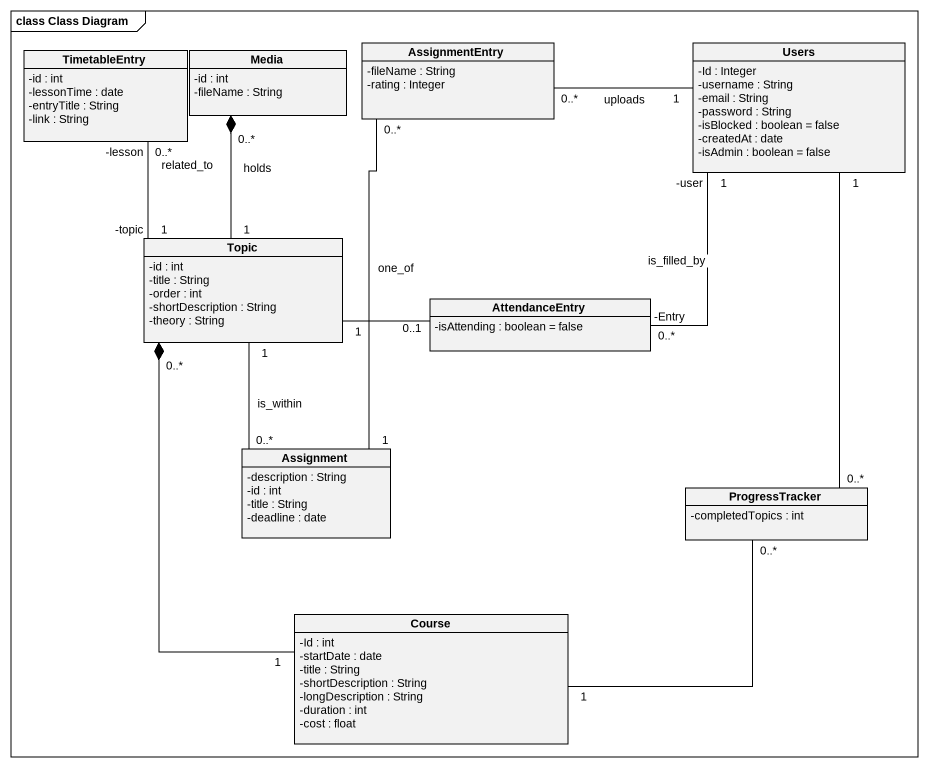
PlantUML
@startuml
mainframe class Class Diagram
hide circle
hide empty members
skinparam classAttributeIconSize 0
class TimetableEntry {
  -id : int
  -lessonTime : date
  -entryTitle : String
  -link : String
}
class Media {
  -id : int
  -fileName : String
}
class AssignmentEntry {
  -fileName : String
  -rating : Integer
}
class Users {
  -Id : Integer
  -username : String
  -email : String
  -password : String
  -isBlocked : boolean = false
  -createdAt : date
  -isAdmin : boolean = false
}
class Topic {
  -id : int
  -title : String
  -order : int
  -shortDescription : String
  -theory : String
}
class AttendanceEntry {
  -isAttending : boolean = false
}
class Assignment {
  -description : String
  -id : int
  -title : String
  -deadline : date
}
class ProgressTracker {
  -completedTopics : int
}
class Course {
  -Id : int
  -startDate : date
  -title : String
  -shortDescription : String
  -longDescription : String
  -duration : int
  -cost : float
}
Media "0..*" *-- "1" Topic : holds
Users "1" -left- "0..*" AssignmentEntry : uploads
Topic "1\n-topic" -up- "0..*\n-lesson" TimetableEntry : related_to
Topic "0..*" *-- "1" Course
AttendanceEntry "0..*\n-Entry" -up- "1\n-user" Users : is_filled_by
AttendanceEntry "0..1" -left- "1" Topic
Assignment "1" -up- "0..*" AssignmentEntry : one_of
Assignment "0..*" -up- "1" Topic : is_within
ProgressTracker "0..*" -up- "1" Users
Course "1" -right- "0..*" ProgressTracker
@enduml
